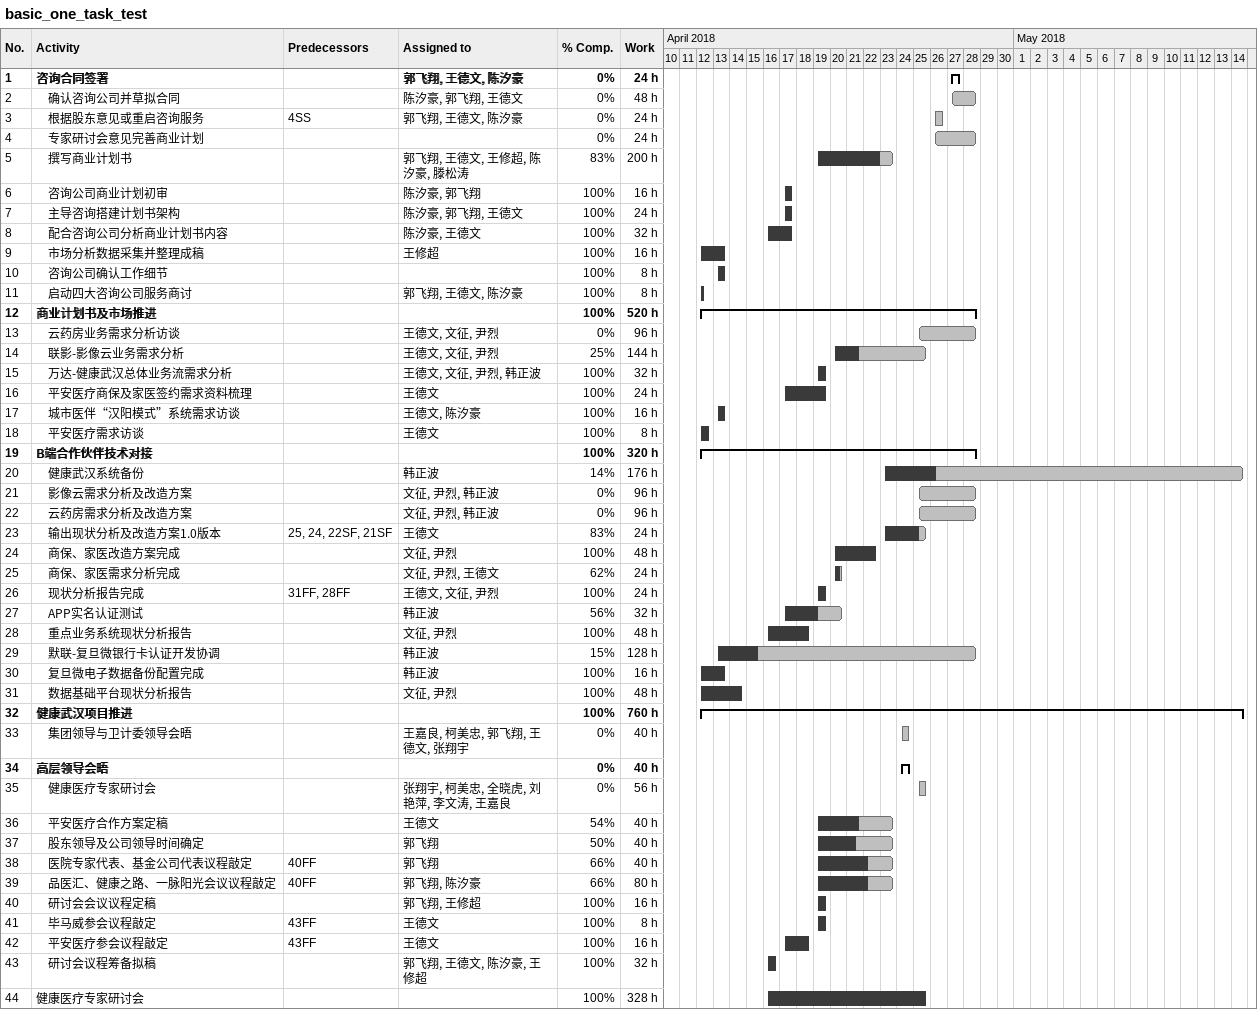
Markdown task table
basic_one_task_test

| ID | Level | Task | Start | Finish | Predecessors | Resources | % complete | Work (h) |
|---|---|---|---|---|---|---|---|---|
| 1 | 1 | **咨询合同签署** | 2018-04-27 | 2018-04-27 |  | 郭飞翔, 王德文, 陈汐豪 | 0 | 24 |
| 2 | 2 | 确认咨询公司并草拟合同 | 2018-04-27 | 2018-04-28 |  | 陈汐豪, 郭飞翔, 王德文 | 0 | 48 |
| 3 | 2 | 根据股东意见或重启咨询服务 | 2018-04-26 | 2018-04-26 | 4SS | 郭飞翔, 王德文, 陈汐豪 | 0 | 24 |
| 4 | 2 | 专家研讨会意见完善商业计划 | 2018-04-26 | 2018-04-28 |  |  | 0 | 24 |
| 5 | 2 | 撰写商业计划书 | 2018-04-19 | 2018-04-23 |  | 郭飞翔, 王德文, 王修超, 陈汐豪, 滕松涛 | 83 | 200 |
| 6 | 2 | 咨询公司商业计划初审 | 2018-04-17 | 2018-04-17 |  | 陈汐豪, 郭飞翔 | 100 | 16 |
| 7 | 2 | 主导咨询搭建计划书架构 | 2018-04-17 | 2018-04-17 |  | 陈汐豪, 郭飞翔, 王德文 | 100 | 24 |
| 8 | 2 | 配合咨询公司分析商业计划书内容 | 2018-04-16 | 2018-04-17 |  | 陈汐豪, 王德文 | 100 | 32 |
| 9 | 2 | 市场分析数据采集并整理成稿 | 2018-04-12 | 2018-04-13 |  | 王修超 | 100 | 16 |
| 10 | 2 | 咨询公司确认工作细节 | 2018-04-13 | 2018-04-13 |  |  | 100 | 8 |
| 11 | 2 | 启动四大咨询公司服务商讨 | 2018-04-12 | 2018-04-12 |  | 郭飞翔, 王德文, 陈汐豪 | 100 | 8 |
| 12 | 1 | **商业计划书及市场推进** | 2018-04-12 | 2018-04-28 |  |  | 100 | 520 |
| 13 | 2 | 云药房业务需求分析访谈 | 2018-04-25 | 2018-04-28 |  | 王德文, 文征, 尹烈 | 0 | 96 |
| 14 | 2 | 联影-影像云业务需求分析 | 2018-04-20 | 2018-04-25 |  | 王德文, 文征, 尹烈 | 25 | 144 |
| 15 | 2 | 万达-健康武汉总体业务流需求分析 | 2018-04-19 | 2018-04-19 |  | 王德文, 文征, 尹烈, 韩正波 | 100 | 32 |
| 16 | 2 | 平安医疗商保及家医签约需求资料梳理 | 2018-04-17 | 2018-04-19 |  | 王德文 | 100 | 24 |
| 17 | 2 | 城市医伴“汉阳模式”系统需求访谈 | 2018-04-13 | 2018-04-13 |  | 王德文, 陈汐豪 | 100 | 16 |
| 18 | 2 | 平安医疗需求访谈 | 2018-04-12 | 2018-04-12 |  | 王德文 | 100 | 8 |
| 19 | 1 | **B端合作伙伴技术对接** | 2018-04-12 | 2018-04-28 |  |  | 100 | 320 |
| 20 | 2 | 健康武汉系统备份 | 2018-04-23 | 2018-05-14 |  | 韩正波 | 14 | 176 |
| 21 | 2 | 影像云需求分析及改造方案 | 2018-04-25 | 2018-04-28 |  | 文征, 尹烈, 韩正波 | 0 | 96 |
| 22 | 2 | 云药房需求分析及改造方案 | 2018-04-25 | 2018-04-28 |  | 文征, 尹烈, 韩正波 | 0 | 96 |
| 23 | 2 | 输出现状分析及改造方案1.0版本 | 2018-04-23 | 2018-04-25 | 25, 24, 22SF, 21SF | 王德文 | 83 | 24 |
| 24 | 2 | 商保、家医改造方案完成 | 2018-04-20 | 2018-04-22 |  | 文征, 尹烈 | 100 | 48 |
| 25 | 2 | 商保、家医需求分析完成 | 2018-04-20 | 2018-04-20 |  | 文征, 尹烈, 王德文 | 62 | 24 |
| 26 | 2 | 现状分析报告完成 | 2018-04-19 | 2018-04-19 | 31FF, 28FF | 王德文, 文征, 尹烈 | 100 | 24 |
| 27 | 2 | APP实名认证测试 | 2018-04-17 | 2018-04-20 |  | 韩正波 | 56 | 32 |
| 28 | 2 | 重点业务系统现状分析报告 | 2018-04-16 | 2018-04-18 |  | 文征, 尹烈 | 100 | 48 |
| 29 | 2 | 默联-复旦微银行卡认证开发协调 | 2018-04-13 | 2018-04-28 |  | 韩正波 | 15 | 128 |
| 30 | 2 | 复旦微电子数据备份配置完成 | 2018-04-12 | 2018-04-13 |  | 韩正波 | 100 | 16 |
| 31 | 2 | 数据基础平台现状分析报告 | 2018-04-12 | 2018-04-14 |  | 文征, 尹烈 | 100 | 48 |
| 32 | 1 | **健康武汉项目推进** | 2018-04-12 | 2018-05-14 |  |  | 100 | 760 |
| 33 | 2 | 集团领导与卫计委领导会晤 | 2018-04-24 | 2018-04-24 |  | 王嘉良, 柯美忠, 郭飞翔, 王德文, 张翔宇 | 0 | 40 |
| 34 | 1 | **高层领导会晤** | 2018-04-24 | 2018-04-24 |  |  | 0 | 40 |
| 35 | 2 | 健康医疗专家研讨会 | 2018-04-25 | 2018-04-25 |  | 张翔宇, 柯美忠, 全晓虎, 刘艳萍, 李文涛, 王嘉良 | 0 | 56 |
| 36 | 2 | 平安医疗合作方案定稿 | 2018-04-19 | 2018-04-23 |  | 王德文 | 54 | 40 |
| 37 | 2 | 股东领导及公司领导时间确定 | 2018-04-19 | 2018-04-23 |  | 郭飞翔 | 50 | 40 |
| 38 | 2 | 医院专家代表、基金公司代表议程敲定 | 2018-04-19 | 2018-04-23 | 40FF | 郭飞翔 | 66 | 40 |
| 39 | 2 | 品医汇、健康之路、一脉阳光会议议程敲定 | 2018-04-19 | 2018-04-23 | 40FF | 郭飞翔, 陈汐豪 | 66 | 80 |
| 40 | 2 | 研讨会会议议程定稿 | 2018-04-19 | 2018-04-19 |  | 郭飞翔, 王修超 | 100 | 16 |
| 41 | 2 | 毕马威参会议程敲定 | 2018-04-19 | 2018-04-19 | 43FF | 王德文 | 100 | 8 |
| 42 | 2 | 平安医疗参会议程敲定 | 2018-04-17 | 2018-04-18 | 43FF | 王德文 | 100 | 16 |
| 43 | 2 | 研讨会议程筹备拟稿 | 2018-04-16 | 2018-04-16 |  | 郭飞翔, 王德文, 陈汐豪, 王修超 | 100 | 32 |
| 44 | 1 | 健康医疗专家研讨会 | 2018-04-16 | 2018-04-25 |  |  | 100 | 328 |
